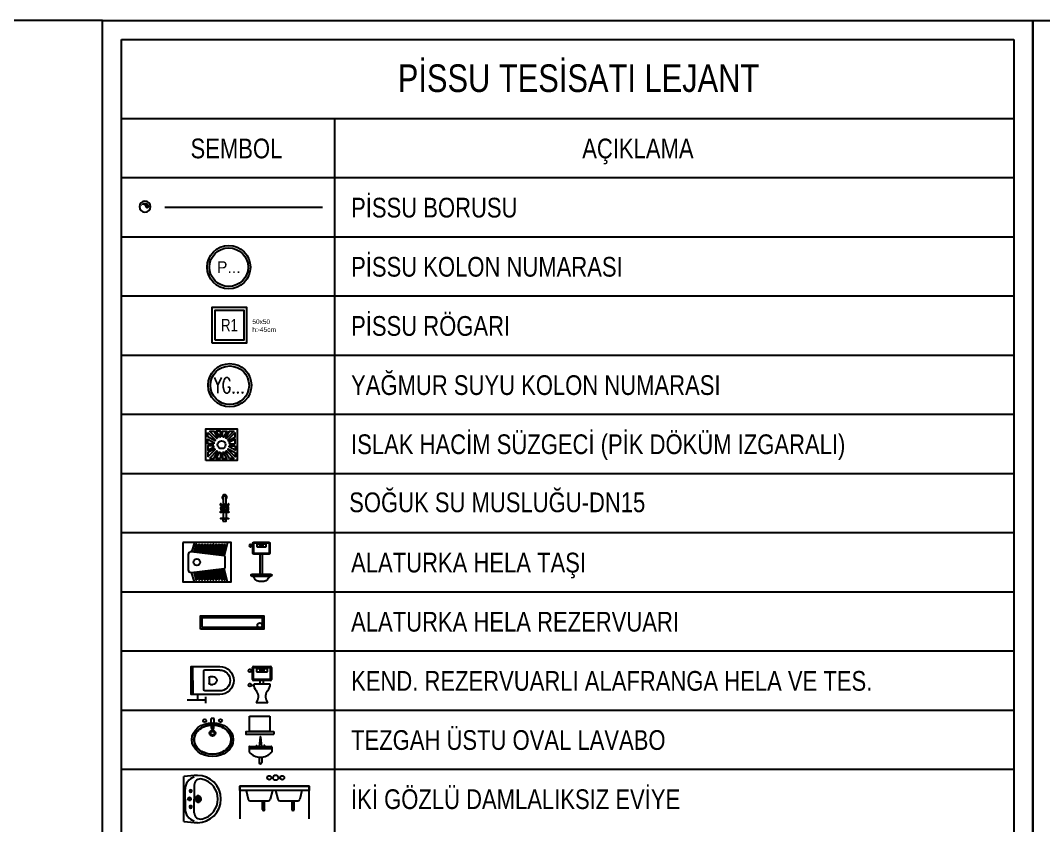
# Model space of a CAD drawing. Header units: centimetres. Extents: x -3962 to 30527, y -2 to 2802.
# Drawn here: x 26915.8 to 27328.6, y 1475.4 to 1800 of the extents above; entities that cross this region are included whole.
import ezdxf
from ezdxf.enums import TextEntityAlignment as Align

# ---------------------------------------------------------------- set-up
doc = ezdxf.new("R2010")
doc.units = ezdxf.units.CM
doc.linetypes.add('DASHED', pattern=[18, 12, -6])
doc.linetypes.add('PISSU HATTI', pattern=[26, 20, -6])
for name, color, linetype in [('MD-YUK-BIRIMI', 7, 'Continuous'), ('MEP-M-TEFRİŞ', 8, 'CONTINUOUS'), ('MEP-T-CİHAZ', 111, 'CONTINUOUS'), ('MEP-T-TEMİZ SU KOLON', 241, 'CONTINUOUS'), ('MEP-T-ÇAP', 41, 'CONTINUOUS'), ('MTY-CİHAZ', 135, 'CONTINUOUS'), ('MTY-PISSU-BORU-TAVANDAN', 6, 'PISSU HATTI'), ('MTY-PISSU-KOLON', 211, 'DASHED'), ('MTY-PISSU-KOLONNO', 211, 'CONTINUOUS'), ('MTY-ROGAR', 5, 'CONTINUOUS'), ('MTY-TEFRIS', 15, 'CONTINUOUS'), ('MTY-VANA', 1, 'CONTINUOUS'), ('MTY-YAGMURSU-KOLON NO', 7, 'CONTINUOUS'), ('ROTAS-VANA', 1, 'CONTINUOUS')]:
    doc.layers.add(name, color=color, linetype=linetype)
doc.layers.add('Renkli Tarama', color=7, linetype='CONTINUOUS', lineweight=0)
doc.styles.add('CAP', font='wturkce.SHX', dxfattribs={"width": 0.65})
doc.styles.add('MENFEZ', font='romanstw.shx')
doc.styles.add('TSIMPLEX', font='arial.ttf', dxfattribs={"width": 0.7})
doc.styles.add('ÇAP', font='arial.ttf')

# ---------------------------------------------------------------- blocks, each defined once
blk = doc.blocks.new('std_hela-taşı_plan')
at = {"layer": 'MEP-M-TEFRİŞ'}
for p, q in [((-25, -25), (-13, -21.3)), ((25, -25), (13, -21.3)), ((-25, -67), (-8.2, -62.6)), ((25, -67), (8.1, -62.6))]:
    blk.add_line(p, q, dxfattribs=at)
blk.add_lwpolyline([(25, -10), (-25, -10), (-25, -71.5), (25, -71.5)], close=True, dxfattribs=at)
for points in [[(-12.7, -24.1), (-21.9, -26.5, 1), (-21.6, -28), (-12.5, -25.6)], [(12.4, -25.6), (21.6, -28, 1), (21.9, -26.5), (12.6, -24.1)], [(-12.2, -27.6), (-21.9, -30.1, 1), (-21.6, -31.6), (-12.1, -29.1)], [(-11.8, -31.1), (-21.9, -33.7, 1), (-21.6, -35.2), (-11.7, -32.6)], [(-11.4, -34.6), (-21.9, -37.4, 1), (-21.6, -38.8), (-11.2, -36.1)], [(-11, -38.2), (-21.9, -41, 1), (-21.6, -42.4), (-10.8, -39.7)], [(11, -38.1), (21.9, -41, -1), (21.6, -42.4), (10.8, -39.6)], [(11.4, -34.6), (21.9, -37.4, -1), (21.6, -38.8), (11.2, -36.1)], [(11.8, -31.1), (21.9, -33.7, -1), (21.6, -35.2), (11.6, -32.6)], [(12.2, -27.6), (21.9, -30.1, -1), (21.6, -31.6), (12, -29.1)], [(-10.6, -41.7), (-21.9, -44.6, 1), (-21.6, -46), (-10.4, -43.2)], [(-10.2, -45.2), (-21.9, -48.2, 1), (-21.6, -49.7), (-10, -46.7)], [(-9.8, -48.7), (-21.9, -51.8, 1), (-21.6, -53.3), (-9.6, -50.2)], [(9.7, -48.7), (21.9, -51.8, -1), (21.6, -53.3), (9.6, -50.2)], [(10, -46.7), (21.6, -49.7, 1), (21.9, -48.2), (10.2, -45.2)], [(10.6, -41.7), (21.9, -44.6, -1), (21.6, -46), (10.4, -43.2)], [(-9.4, -52.2), (-21.9, -55.4, 1), (-21.6, -56.9), (-9.2, -53.7)], [(-9, -55.7), (-21.9, -59.1, 1), (-21.6, -60.5), (-8.8, -57.2)], [(-8.6, -59), (-22, -62.4, 1), (-21.6, -63.9), (-8.4, -60.5)], [(8.6, -59), (22, -62.4, -1), (21.6, -63.9), (8.4, -60.5)], [(8.9, -55.7), (21.9, -59.1, -1), (21.6, -60.5), (8.7, -57.2)], [(9.3, -52.2), (21.9, -55.4, -1), (21.6, -56.9), (9.2, -53.7)]]:
    blk.add_lwpolyline(points, format="xyb", dxfattribs=at)
blk.add_lwpolyline([(-9.6, -16.9, 0.44876), (-13, -20.8), (-8.2, -62.6, 0.380491), (-6.7, -63.9), (6.7, -63.9, 0.380491), (8.2, -62.6), (13, -20.8, 0.44876), (9.6, -16.9)], format="xyb", close=True, dxfattribs=at)
blk.add_circle((0, -27.9), 4.25, dxfattribs=at)
blk = doc.blocks.new('std_klozet_plan')
at = {"layer": 'MEP-M-TEFRİŞ'}
for p, q in [((0, -2.2), (-17.8, -2.2)), ((0, -2.2), (17.8, -2.2)), ((-13.3, -17.5), (-13.3, -36.3)), ((0, -16), (-11.8, -16)), ((-5, -24.5), (-5, -27.4)), ((-3.5, -23), (3.5, -23, 0)), ((-3.5, -23), (3.5, -23)), ((11.8, -16), (0, -16)), ((5, -24.5), (5, -27.4)), ((13.3, -36.3), (13.3, -17.5))]:
    blk.add_line(p, q, dxfattribs=at)
blk.add_lwpolyline([(0, -54), (0, -54, 0.414367), (17.8, -36.2), (17.8, -0.5, 0.414051), (17.3, 0), (0, 0), (-17.3, 0, 0.414051), (-17.8, -0.5), (-17.8, -36.2, 0.414367), (0, -54)], format="xyb", dxfattribs=at)
for centre, radius, start, end in [((-11.8, -17.5), 1.5, 90, 179.9713), ((-3.5, -24.5, 0), 1.5, 90, 180), ((3.5, -24.5), 1.5, 0, 90), ((11.8, -17.5), 1.5, 0.0287, 90), ((0, -36.3), 13.2, 179.9399, 225.0148), ((0, -27.4), 4.99, 180, 0), ((0, -36.3), 13.2, 314.9852, 0.0601), ((0, -36.3), 13.2, 225.0148, 270.0614), ((0, -36.3), 13.2, 269.9386, 314.9852)]:
    blk.add_arc(centre, radius, start, end, dxfattribs=at)
blk = doc.blocks.new('std_tezgah-altı-lavabo-1_plan')
at = {"layer": 'MEP-M-TEFRİŞ'}
for p, q in [((2, -4), (-2, -4)), ((-2, -14.5), (-2, -4)), ((2, -14.5), (2, -4)), ((-2, -13.5), (2, -13.5)), ((-2, -14.5), (2, -14.5))]:
    blk.add_line(p, q, dxfattribs=at)
for centre, radius in [((-10, -7), 2), ((10, -7), 2), ((0, -22.9), 3.7), ((0, -22.9), 2.3), ((0, -15.9), 0.9)]:
    blk.add_circle(centre, radius, dxfattribs=at)
blk.add_arc((0, -15.9), 1.8, 132.3158, 47.6842, dxfattribs=at)
for major_axis, ratio in [((26.3, 0), 0.81749), ((23.6, 0), 0.805085)]:
    blk.add_ellipse((0, -31), major_axis=major_axis, ratio=ratio, dxfattribs=at)
blk.add_open_spline([(23.1, -31), (23.1, -29.8), (23, -28.6), (22.2, -25.6), (21.4, -23.8), (19.2, -20.5), (17.8, -19), (14.4, -16.4), (12.4, -15.3), (8.2, -13.6), (5.9, -13), (1.2, -12.4), (-1.2, -12.4), (-5.8, -13), (-8.1, -13.6), (-12.4, -15.3), (-14.3, -16.4), (-17.7, -19), (-19.2, -20.5), (-21.4, -23.8), (-22.2, -25.6), (-23.1, -29.3), (-23.2, -31.2), (-22.7, -34.9), (-22.1, -36.7), (-20.2, -40.2), (-18.9, -41.8), (-15.8, -44.6), (-14, -45.8), (-9.9, -47.8), (-7.7, -48.5), (-3.1, -49.4), (-0.7, -49.6), (4, -49.3), (6.3, -48.9), (10.7, -47.5), (12.8, -46.5), (16.4, -44.1), (18, -42.7), (20.6, -39.6), (21.6, -37.8), (22.8, -34.4), (23.1, -32.7), (23.1, -31)], degree=3, knots=[0, 0, 0, 0, 0.192692, 0.192692, 0.498669, 0.498669, 0.804645, 0.804645, 1.110622, 1.110622, 1.416599, 1.416599, 1.722576, 1.722576, 2.028552, 2.028552, 2.334529, 2.334529, 2.640506, 2.640506, 2.946483, 2.946483, 3.252459, 3.252459, 3.558436, 3.558436, 3.864413, 3.864413, 4.17039, 4.17039, 4.476366, 4.476366, 4.782343, 4.782343, 5.08832, 5.08832, 5.394297, 5.394297, 5.700273, 5.700273, 6.00625, 6.00625, 6.283185, 6.283185, 6.283185, 6.283185], dxfattribs=at)
blk = doc.blocks.new('A$C24A02FC0')
for p, q in [((-24.3, 72), (-21.1, 72)), ((-21.1, 52.6), (-21.1, 79)), ((-18.9, 52.6), (-18.9, 79)), ((-18.5, 81.6), (18.5, 81.6)), ((-18.5, 79.5), (18.5, 79.5)), ((12.4, 76.4), (-12.4, 76.4)), ((-12.4, 76.4), (-12.4, 69.4)), ((-12.4, 69.4), (12.4, 69.4)), ((4.9, 73.9), (-4.9, 73.9)), ((-4.9, 73.9), (-4.9, 71.6)), ((-4.9, 71.6), (4.9, 71.6)), ((4.9, 71.6), (4.9, 73.9)), ((12.4, 69.4), (12.4, 76.4)), ((18.9, 79), (18.9, 52.6)), ((18.9, 52.6), (18.9, 79)), ((21.1, 79), (21.1, 52.6)), ((18.5, 52.2), (-18.5, 52.2)), ((18.5, 50), (-18.5, 50)), ((-3.7, 42), (-3.7, 50)), ((3.7, 42), (3.7, 50)), ((-24.3, 40), (-18.3, 40)), ((18.4, 42), (-18.4, 42)), ((13.1, 0), (-13.1, 0))]:
    blk.add_line(p, q)
for centre in [(-27.5, 72), (-27.5, 40)]:
    blk.add_circle(centre, 3.24)
for centre, radius, start, end in [((-18.5, 79), 2.59, 90, 180), ((-18.5, 79), 0.432, 90, 180), ((18.5, 79), 2.59, 0, 90), ((18.5, 79), 0.432, 0, 90), ((-18.5, 52.6), 2.59, 180, 270), ((-18.5, 52.6), 0.432, 180, 270), ((18.5, 52.6), 0.432, 270, 360), ((18.5, 52.6), 2.59, 270, 360), ((1.9, 41.3), 20.3, 178.1304, 221.5765), ((-29, 14), 21, 330.3391, 41.5765), ((29, 14), 21, 138.4235, 209.6609), ((-1.9, 41.3), 20.3, 318.4235, 1.8696), ((-36.7, 18.4), 29.9, 322.125, 330.3391), ((36.7, 18.4), 29.9, 209.6609, 217.875)]:
    blk.add_arc(centre, radius, start, end)
blk = doc.blocks.new('A$C068F4ECE')
at = {"layer": 'MEP-T-CİHAZ'}
for p, q in [((6.1, 40.7), (6.1, 60.5)), ((6.1, 60.5), (31.9, 60.5)), ((31.9, 60.5), (31.9, 40.7)), ((1.2, 40.4), (1.2, 37.8)), ((1.6, 40.7), (36.4, 40.7)), ((31.9, 40.7), (6.1, 40.7)), ((36.7, 40.4), (36.7, 37.8)), ((1.6, 37.5), (36.4, 37.5)), ((19.4, 33.6), (18.4, 22)), ((19.4, 33.6), (19.4, 33)), ((20.1, 33.6), (20.1, 33)), ((20.1, 33.6), (21.2, 22)), ((5.4, 21.4), (5.4, 20.1)), ((5.4, 20.7), (5.4, 14.6)), ((6.1, 22), (33.5, 22)), ((6.1, 19.4), (33.5, 19.4)), ((14.2, 23.2), (15.4, 23.2)), ((14.2, 23.2), (14.2, 22)), ((15.4, 23.2), (15.4, 22)), ((24.3, 23.2), (24.3, 22)), ((25.5, 23.2), (24.3, 23.2)), ((25.5, 23.2), (25.5, 22)), ((34.2, 21.4), (34.2, 20.1)), ((34.2, 20.7), (34.2, 14.6)), ((18.1, 8.4), (18.1, 1.7)), ((21.5, 8.4), (21.5, 1.7))]:
    blk.add_line(p, q, dxfattribs=at)
for centre, major_axis, start_param, end_param in [((1.6, 40.4), (-0.228, 0.228), -0.785398, 0.785398), ((36.4, 40.4), (0.228, 0.228), 5.497787, 7.068583), ((1.6, 37.8), (0.228, 0.228), 2.356194, 3.926991), ((19.8, 33.6), (0.253, 0.253), 5.497787, 8.63938), ((19.8, 33), (-0.253, 0.253), 0.785398, 3.926991), ((36.4, 37.8), (-0.228, 0.228), 2.356194, 3.926991), ((6.1, 21.4), (-0.456, 0.456), -0.785398, 0.785398), ((6.1, 20.1), (0.456, 0.456), 2.356194, 3.926991), ((19.8, 28.2), (14, 14), 3.113732, 4.74025), ((33.5, 21.4), (-0.456, 0.456), 3.926991, 5.497787), ((33.5, 20.1), (0.456, 0.456), 3.926991, 5.497787), ((19.8, 1.7), (1.22, 1.22), 2.356194, 5.497787)]:
    blk.add_ellipse(centre, major_axis=major_axis, ratio=1, start_param=start_param, end_param=end_param, dxfattribs=at)
blk = doc.blocks.new('lavabo')
for p, q in [((-28.5, 0), (28.5, 0)), ((0, -1.5), (-12.5, -1.5)), ((-11.9, -8.5), (-10, -8.5)), ((-10, -6.7), (-10, -10.3)), ((-8.1, -8.5), (-10, -8.5)), ((0, -7), (-2.9, -7)), ((0, -1.5), (12.5, -1.5)), ((0, -3.9), (0, -9.8)), ((0, -3.9), (0, -9.8)), ((0, -7), (2.9, -7)), ((8.1, -8.5), (10, -8.5)), ((10, -6.7), (10, -10.3)), ((11.9, -8.5), (10, -8.5)), ((-17.5, -13), (0, -13)), ((0, -18), (-5.3, -18)), ((17.5, -13), (0, -13)), ((0, -13), (0, -22.8)), ((0, -13), (0, -22.8)), ((0, -18), (5.3, -18))]:
    blk.add_line(p, q)
for centre, major_axis, start_param, end_param in [((269.5, -34.9), (212.1, 212.1), 2.23974, 2.296634), ((-269.5, -34.9), (-212.1, 212.1), 3.986551, 4.043445), ((-12.5, -17.5), (-11.3, 11.3), -0.785398, 0.501209), ((-10, -8.5), (-1.06, 1.06), -0.785398, 2.356194), ((-10, -8.5), (-1.06, 1.06), 2.356194, 5.497787), ((0, -7), (-1.24, 1.24), -0.785398, 2.356194), ((0, -7), (-1.24, 1.24), 2.356194, 5.497787), ((10, -8.5), (-1.06, 1.06), -0.785398, 2.356194), ((10, -8.5), (-1.06, 1.06), 2.356194, 5.497787), ((12.5, -17.5), (11.3, 11.3), 5.781977, 7.068583), ((0, -17), (-21.2, 21.2), 0.785398, 2.356194), ((-17.5, -21), (5.66, 5.66), 0.785398, 2.580288), ((0, -17), (18.4, 18.4), 2.580288, 3.926991), ((0, -18), (2.65, 2.65), 0.785398, 3.926991), ((0, -18), (-1.63, 1.63), -0.785398, 2.356194), ((0, -18), (-2.65, 2.65), 2.356194, 5.497787), ((0, -18), (1.63, 1.63), 3.926991, 7.068583), ((0, -17), (21.2, 21.2), 3.926991, 5.497787), ((0, -17), (-18.4, 18.4), 2.356194, 3.702898), ((17.5, -21), (-5.66, 5.66), 3.702898, 5.497787)]:
    blk.add_ellipse(centre, major_axis=major_axis, ratio=1, start_param=start_param, end_param=end_param)
blk = doc.blocks.new('A$C68D76379')
at = {"layer": 'MEP-T-CİHAZ'}
for p, q in [((42.1, 52.1), (39.6, 52.1)), ((51, 52.1), (48.6, 52.1)), ((7.7, 35.8), (10.4, 24.7)), ((41.1, 35.8), (38.3, 24.7)), ((45.2, 35.8), (47.9, 24.7)), ((78.6, 35.8), (75.9, 24.7)), ((13.1, 22.9), (28.4, 22.9)), ((28.4, 11.9), (28.4, 22.9)), ((28.4, 22.9), (35.6, 22.9)), ((31.3, 11.9), (31.3, 22.9)), ((50.6, 22.9), (66, 22.9)), ((66, 11.9), (66, 22.9)), ((66, 22.9), (73.2, 22.9)), ((68.9, 11.9), (68.9, 22.9))]:
    blk.add_line(p, q, dxfattribs=at)
blk.add_lwpolyline([(87.7, 0), (87.7, 41.3), (0, 41.3), (0, 0)], dxfattribs=at)
blk.add_lwpolyline([(0, 41.3), (87.7, 41.3), (87.7, 35.8), (0, 35.8)], close=True, dxfattribs=at)
for centre, radius in [((37.1, 52.1), 2.56), ((45.3, 52.1), 3.25), ((53.6, 52.1), 2.56)]:
    blk.add_circle(centre, radius, dxfattribs=at)
for centre, radius, start, end in [((13.1, 25.8), 2.91, 201.8969, 270), ((35.6, 25.8), 2.91, 270, 338.1031), ((50.6, 25.8), 2.91, 201.8969, 270), ((73.2, 25.8), 2.91, 270, 338.1031), ((29.9, 11.9), 1.45, 180, 0), ((67.4, 11.9), 1.45, 180, 0)]:
    blk.add_arc(centre, radius, start, end, dxfattribs=at)
blk = doc.blocks.new('A$C7F1F09BD')
at = {"layer": 'MEP-T-CİHAZ'}
for points in [[(0, -17), (0, 0), (80, 0), (80, -17)], [(2, -15), (2, -2), (78, -2), (78, -15)]]:
    blk.add_lwpolyline(points, close=True, dxfattribs=at)
at = {"layer": 'MEP-T-CİHAZ', "ltscale": 5}
blk.add_circle((75, -12), 3, dxfattribs=at)
blk = doc.blocks.new('ALA TURKA')
at = {"layer": 'MEP-T-CİHAZ', "color": 252}
for p, q in [((-10.8, 26.8), (-10.8, 39.6)), ((-9.8, 26.8), (-9.8, 39.6)), ((-9.6, 40.9), (9.6, 40.9)), ((-9.6, 39.8), (9.6, 39.8)), ((9.8, 39.6), (9.8, 26.8)), ((10.8, 39.6), (10.8, 26.8)), ((-12.4, 36.2), (-10.8, 36.2)), ((9.6, 26.6), (-9.6, 26.6)), ((6, 38.3), (-6, 38.3)), ((-6, 38.3), (-6, 34.9)), ((-6, 34.9), (6, 34.9)), ((2.4, 37.1), (-2.4, 37.1)), ((-2.4, 37.1), (-2.4, 36)), ((-2.4, 36), (2.4, 36)), ((2.4, 36), (2.4, 37.1)), ((6, 34.9), (6, 38.3)), ((9.6, 25.5), (-9.6, 25.5)), ((-1.5, 0), (-1.5, 25.5)), ((1.5, 0), (1.5, 25.5)), ((-12, 0), (12, 0)), ((-12, -2.2), (12, -2.2))]:
    blk.add_line(p, q, dxfattribs=at)
at = {"layer": 'MEP-T-CİHAZ', "color": 252, "extrusion": (0, 0, -1)}
for centre, major_axis, start_param, end_param in [((-9.6, 39.6), (0.889, 0.889), 3.926991, 5.497787), ((-9.6, 39.6), (0.148, 0.148), 3.926991, 5.497787), ((9.6, 39.6), (0.889, 0.889), -0.785398, 0.785398), ((9.6, 39.6), (0.148, 0.148), -0.785398, 0.785398), ((-14, 36.2), (-1.11, 1.11), 5.497787, 11.780972), ((-9.6, 26.8), (-0.889, 0.889), 3.926991, 5.497787), ((-9.6, 26.8), (0.148, 0.148), 2.356194, 3.926991), ((9.6, 26.8), (-0.148, 0.148), 2.356194, 3.926991), ((9.6, 26.8), (-0.889, 0.889), 2.356194, 3.926991), ((-12, -1.1), (-0.772, 0.772), 3.926991, 7.068583), ((12, -1.1), (0.772, 0.772), -0.785398, 2.356194), ((-12.3, -5.4), (-2.28, 2.28), 0.875061, 1.963157), ((-1.6, -1), (-5.91, 5.91), 3.738266, 5.10475), ((1.6, -1), (5.91, 5.91), 1.178435, 2.544919), ((12.3, -5.4), (2.28, 2.28), 4.320028, 5.408124)]:
    blk.add_ellipse(centre, major_axis=major_axis, ratio=1, start_param=start_param, end_param=end_param, dxfattribs=at)
blk = doc.blocks.new('*U141')
at = {"layer": 'MTY-PISSU-KOLON', "linetype": 'Continuous', "lineweight": -3}
blk.add_hatch(color=256, dxfattribs=at).paths.add_polyline_path([(-2.73, -0.1, 0.848135), (-0.04, -0.1, -0.848135), (2.65, -0.1, 0.414214), (-0.04, 2.59, 0.414214)])
blk.add_circle((0, 0), 3.5, dxfattribs=at)
blk = doc.blocks.new('MTY-PIS SU KOLON NO0')
at = {"layer": 'MTY-PISSU-KOLONNO', "linetype": 'Continuous', "ltscale": 100}
blk.add_circle((0, 0), 27.5, dxfattribs=at)
at = {"layer": 'MTY-PISSU-KOLONNO', "color": 7, "linetype": 'Continuous', "ltscale": 100}
blk.add_circle((0, 0), 24.5, dxfattribs=at)
at = {"layer": 'MTY-PISSU-KOLONNO', "color": 0, "linetype": 'Continuous', "ltscale": 100}
blk.add_attdef('KNO', text='', height=15, dxfattribs=at).set_placement((0, 0, 0), align=Align.MIDDLE_CENTER)
blk = doc.blocks.new('MTY-ROGAR KAT')
at = {"layer": 'MTY-ROGAR', "lineweight": -3, "ltscale": 0.5}
blk.add_lwpolyline([(-44.5, 0), (44.5, 0), (44.5, 90), (-44.5, 90)], close=True, dxfattribs=at)
at = {"layer": 'MTY-ROGAR', "color": 2, "lineweight": -3, "ltscale": 0.5}
blk.add_lwpolyline([(-37, 7.5), (37, 7.5), (37, 82.5), (-37, 82.5)], close=True, dxfattribs=at)
at = {"layer": 'MTY-ROGAR', "lineweight": -3, "style": 'TSIMPLEX', "width": 0.755409}
blk.add_attdef('R', text='', height=31.5, dxfattribs=at).set_placement((0, 45), align=Align.MIDDLE_CENTER)
blk = doc.blocks.new('SUZGEC10')
at = {"layer": 'MTY-TEFRIS'}
blk.add_lwpolyline([(-5, -5), (-5, 5), (5, 5), (5, -5)], close=True, dxfattribs=at)
for points in [[(-4.33, 3.86), (-1.99, 1.52, 0.029484), (-2.15, 1.27), (-4.33, 2.48)], [(-3.86, 4.33), (-2.48, 4.33), (-1.27, 2.15, 0.029484), (-1.52, 1.99)], [(-0.65, 2.41, -0.032775), (-0.33, 2.48), (-0.33, 4.33), (-1.72, 4.33)], [(0.33, 2.48), (0.33, 4.33), (1.72, 4.33), (0.65, 2.41, 0.032775)], [(1.27, 2.15), (2.48, 4.33), (3.86, 4.33), (1.52, 1.99, 0.029484)], [(4.33, 3.86), (1.99, 1.52, -0.029484), (2.15, 1.27), (4.33, 2.48)], [(-2.48, 0.33), (-4.33, 0.33), (-4.33, 1.72), (-2.41, 0.65, 0.032775)], [(4.33, 0.33), (4.33, 1.72), (2.41, 0.65, -0.032775), (2.48, 0.33)], [(-2.48, -0.33), (-4.33, -0.33), (-4.33, -1.72), (-2.41, -0.65, -0.032775)], [(-4.33, -3.86), (-1.99, -1.52, -0.029484), (-2.15, -1.27), (-4.33, -2.48)], [(-3.86, -4.33), (-2.48, -4.33), (-1.27, -2.15, -0.029484), (-1.52, -1.99)], [(-0.33, -4.33), (-1.72, -4.33), (-0.65, -2.41, 0.032775), (-0.33, -2.48)], [(0.33, -2.48), (0.33, -4.33), (1.72, -4.33), (0.65, -2.41, -0.032775)], [(2.48, -4.33), (1.27, -2.15, 0.029484), (1.52, -1.99), (3.86, -4.33)], [(4.33, -2.48), (4.33, -3.86), (1.99, -1.52, 0.029484), (2.15, -1.27)], [(4.33, -0.33), (4.33, -1.72), (2.41, -0.65, 0.032775), (2.48, -0.33)]]:
    blk.add_lwpolyline(points, format="xyb", close=True, dxfattribs=at)
blk.add_circle((0, 0), 1.25, dxfattribs=at)
at = {"layer": 'MD-YUK-BIRIMI', "color": 6, "style": 'CAP', "flags": 1}
blk.add_attdef('PSCP', (4.29, 6.72), '', height=2.5, dxfattribs=at)
blk.add_attdef('PS', text='', height=2.5, dxfattribs=at).set_placement((0, 0), align=Align.CENTER)
blk = doc.blocks.new('MTY-YAGMUR KOLON NO')
at = {"layer": 'MTY-YAGMURSU-KOLON NO', "linetype": 'Continuous', "ltscale": 100}
blk.add_circle((0, 0), 27.5, dxfattribs=at)
at = {"layer": 'MTY-YAGMURSU-KOLON NO', "color": 7, "linetype": 'Continuous', "ltscale": 100}
blk.add_circle((0, 0), 24.5, dxfattribs=at)
at = {"layer": 'MTY-YAGMURSU-KOLON NO', "color": 0, "linetype": 'Continuous', "ltscale": 100, "style": 'MENFEZ', "width": 0.65}
blk.add_attdef('KNO', text='', height=20, dxfattribs=at).set_placement((-20, -10.1, 0), (19, -10.1, 0), align=Align.FIT)
blk = doc.blocks.new('1-2 MUSLUK1')
at = {"layer": 'MTY-TEFRIS'}
blk.add_lwpolyline([(0.99, 9.03), (0.99, 13.73, 1), (-1.01, 13.73), (-1.01, 9.03)], format="xyb", dxfattribs=at)
for points in [[(-1.95, 8.16, 0.414214), (-1.51, 8.16), (-1.44, 8.23, 0.414214), (-1.44, 8.67), (-2.18, 9.4, 0.414214), (-2.62, 9.4), (-2.68, 9.34, 0.414214), (-2.68, 8.9)], [(1.43, 8.67, 0.414214), (1.43, 8.23), (1.49, 8.16, 0.414214), (1.93, 8.16), (2.67, 8.9, 0.414214), (2.67, 9.34), (2.6, 9.4, 0.414214), (2.16, 9.4)], [(-1.95, 5.29, -0.414214), (-1.51, 5.29), (-1.44, 5.22, -0.414214), (-1.44, 4.78), (-2.18, 4.05, -0.414214), (-2.62, 4.05), (-2.68, 4.11, -0.414214), (-2.68, 4.55)], [(1.43, 4.78, -0.414214), (1.43, 5.22), (1.49, 5.29, -0.414214), (1.93, 5.29), (2.67, 4.55, -0.414214), (2.67, 4.11), (2.6, 4.05, -0.414214), (2.16, 4.05)]]:
    blk.add_lwpolyline(points, format="xyb", close=True, dxfattribs=at)
for points in [[(-1.55, 8.12), (-1.17, 7.74)], [(-1.4, 8.27), (-1.02, 7.89)], [(1.39, 8.27), (1, 7.89)], [(1.54, 8.12), (1.15, 7.74)], [(-1.55, 5.33), (-1.17, 5.71)], [(-1.4, 5.18), (-1.02, 5.56)], [(-1.01, 4.42), (-1.01, 0.42)], [(0.99, 4.42), (0.99, 0.42)], [(1.39, 5.18), (1, 5.56)], [(1.54, 5.33), (1.15, 5.71)], [(-0.99, 0), (-0.99, -0.13)], [(0.99, 0), (0.99, -0.13)]]:
    blk.add_lwpolyline(points, dxfattribs=at)
for points in [[(2.47, 0.42), (2.47, 0), (-2.47, 0), (-2.47, 0.42)], [(-1.05, -1.53), (1.05, -1.53), (1.05, -0.13), (-1.05, -0.13)]]:
    blk.add_lwpolyline(points, close=True, dxfattribs=at)
for radius in [1.54, 0.581]:
    blk.add_circle((-0.01, 6.72), radius, dxfattribs=at)
for centre, radius, start, end in [((-0.01, 13.73), 1.5, 311.7704, 228.22972), ((-0.01, 6.72), 2.51, 143.13402, 216.86567), ((-0.01, 6.72), 2.51, 53.13416, 126.86603), ((-0.01, 6.72), 2.51, 323.13387, 36.86588), ((-0.01, 6.72), 2.51, 233.13424, 306.86588)]:
    blk.add_arc(centre, radius, start, end, dxfattribs=at)
at = {"layer": 'MD-YUK-BIRIMI', "color": 3, "style": 'CAP', "flags": 1}
blk.add_attdef('SO', text='', height=2.5, dxfattribs=at).set_placement((0, 0), align=Align.CENTER)
blk.add_attdef('SOCP', (1.26, -2.87), '', height=2.5, dxfattribs=at)
blk = doc.blocks.new('SIHHİ DETAYLAR')
at = {"layer": 'MEP-T-CİHAZ', "color": 8}
for p, q in [((447.2, 1228.2), (447.2, 1225.94)), ((450.38, 1227.21), (450.38, 1224.67)), ((450.38, 1225.94), (443.06, 1225.94))]:
    blk.add_line(p, q, dxfattribs=at)
at = {"layer": 'MTY-CİHAZ'}
for p, q in [((416.6, 983.36), (416.6, 1492.28)), ((416.6, 1492.28), (776.63, 1492.28)), ((776.63, 1492.28), (776.63, 983.36)), ((416.6, 1460.47), (776.63, 1460.47)), ((502.48, 1460.47), (502.48, 983.36)), ((416.6, 1436.62), (776.63, 1436.62)), ((416.6, 1412.76), (776.63, 1412.76)), ((416.6, 1388.91), (776.63, 1388.91)), ((416.6, 1365.05), (776.63, 1365.05)), ((416.6, 1341.2), (776.63, 1341.2)), ((416.6, 1317.34), (776.63, 1317.34)), ((416.6, 1293.49), (776.63, 1293.49)), ((416.6, 1269.63), (776.63, 1269.63)), ((416.6, 1245.77), (776.63, 1245.77)), ((416.6, 1221.92), (776.63, 1221.92)), ((416.6, 1198.06), (776.63, 1198.06))]:
    blk.add_line(p, q, dxfattribs=at)
for points in [[(0, 0), (408.88, 0), (408.88, 1500), (0, 1500)], [(408.88, 1500), (784.35, 1500), (784.35, 864.32), (408.88, 864.32)], [(784.35, 1500), (1998.61, 1500), (1998.61, 0), (784.35, 0)]]:
    blk.add_lwpolyline(points, close=True, dxfattribs=at)
at = {"layer": 'MTY-PISSU-BORU-TAVANDAN', "ltscale": 50}
blk.add_line((434.09, 1424.69), (497.71, 1424.69), dxfattribs=at)
at = {"color": 5, "xscale": -0.6361455889468906, "yscale": 0.6361455889468906, "zscale": 0.6361455889468906}
blk.add_blockref('*U141', (426.02, 1424.94), dxfattribs=at)
at = {"xscale": 0.3180727944734452, "yscale": 0.3180727944734452, "zscale": 0.3180727944734452}
blk.add_blockref('MTY-PIS SU KOLON NO0', (459.83, 1400.52), dxfattribs=at).add_auto_attribs({'KNO': 'P...'})
at = {"layer": 'MEP-T-CİHAZ', "yscale": 0.3180727944734452, "zscale": 0.3180727944734452}
for name, p, xscale, rotation in [('std_hela-taşı_plan', (438.07, 1281.56), 0.3180727944734452, 90), ('std_klozet_plan', (444.66, 1233.85), -0.3180727944734452, 89.99999999999991), ('lavabo', (441.75, 1186.04), 0.3180727944734452, 90)]:
    blk.add_blockref(name, p, dxfattribs=dict(at, xscale=xscale, rotation=rotation))
at = {"layer": 'MEP-T-CİHAZ'}
for name, p, xscale, yscale, zscale in [('ALA TURKA', (473, 1276.65), 0.3180727944734452, 0.3180727944734452, 0.3180727944734452), ('A$C24A02FC0', (473.23, 1224.79), 0.1801380359731211, 0.1801380359731211, 0.1801380359731211), ('std_tezgah-altı-lavabo-1_plan', (453.3, 1219.85), 0.3180727944734452, 0.3180727944734452, 0.3180727944734452), ('A$C068F4ECE', (466.31, 1200.27), 0.3180727944734452, 0.3180727944734452, 0.3180727944734452), ('A$C68D76379', (464.36, 1178.07), 0.3180727944734452, 0.3180727944734452, 0.3180727944734452)]:
    blk.add_blockref(name, p, dxfattribs=dict(at, xscale=xscale, yscale=yscale, zscale=zscale))
at = {"layer": 'MEP-T-TEMİZ SU KOLON', "color": 64, "xscale": 0.3180727944734452, "yscale": 0.3180727944734452, "zscale": 0.3180727944734452}
blk.add_blockref('A$C7F1F09BD', (448.48, 1259.94), dxfattribs=at)
at = {"layer": 'MTY-TEFRIS'}
for name, p, xscale, yscale, zscale in [('SUZGEC10', (456.92, 1328.92), 1.272291177893781, 1.272291177893781, 1.272291177893781), ('1-2 MUSLUK1', (458.16, 1299.01), 0.6361455889468906, 0.6361455889468906, 0.6361455889468906)]:
    blk.add_blockref(name, p, dxfattribs=dict(at, xscale=xscale, yscale=yscale, zscale=zscale))
at = {"layer": 'MTY-VANA'}
for name, p, xscale, yscale, zscale, values in [('MTY-ROGAR KAT', (460.11, 1369.98, 0), 0.1588608845555543, 0.1588608845555543, 0.1588608845555543, {'R': 'R1'}), ('MTY-YAGMUR KOLON NO', (460.21, 1352.88), 0.3180727944734452, 0.3180727944734452, 0.3180727944734452, {'KNO': 'YG...'})]:
    blk.add_blockref(name, p, dxfattribs=dict(at, xscale=xscale, yscale=yscale, zscale=zscale)).add_auto_attribs(values)
at = {"layer": 'MEP-T-ÇAP', "style": 'ÇAP', "width": 0.8}
for s, height, p in [('SEMBOL', 7.952, (444.4, 1444.41)), ('AÇIKLAMA', 7.952, (602.47, 1444.41)), ('PİSSU BORUSU', 7.9518, (509.19, 1420.55)), ('PİSSU KOLON NUMARASI', 7.9518, (509.19, 1396.7)), ('PİSSU RÖGARI', 7.9518, (509.19, 1372.84)), ('YAĞMUR SUYU KOLON NUMARASI ', 7.9518, (509.19, 1348.98)), ('ISLAK HACİM SÜZGECİ (PİK DÖKÜM IZGARALI)', 7.9518, (509.19, 1325.13)), ('SOĞUK SU MUSLUĞU-DN15', 7.9518, (508.43, 1301.71)), ('ALATURKA HELA TAŞI', 7.9518, (509.19, 1277.42)), ('ALATURKA HELA REZERVUARI', 7.9518, (509.19, 1253.56)), ('KEND. REZERVUARLI ALAFRANGA HELA VE TES.', 7.9518, (509.19, 1229.71)), ('TEZGAH ÜSTU OVAL LAVABO', 7.9518, (509.19, 1205.85)), ('İKİ GÖZLÜ DAMLALIKSIZ EVİYE', 7.9518, (509.19, 1182))]:
    blk.add_text(s, height=height, dxfattribs=at).set_placement(p)
at = {"layer": 'MTY-CİHAZ', "color": 41, "style": 'ÇAP', "width": 0.8}
blk.add_text('PİSSU TESİSATI LEJANT', height=11.1325, dxfattribs=at).set_placement((528.05, 1471.16))
at = {"layer": 'MTY-VANA', "color": 5, "insert": (469.36, 1379.49), "char_height": 1.906, "width": 73.1474, "attachment_point": 1}
blk.add_mtext('50x50\\Ph:-45cm', dxfattribs=at)
blk = doc.blocks.new('MTY-SIHHİ DETAYLAR')
at = {"layer": 'Renkli Tarama'}
blk.add_blockref('SIHHİ DETAYLAR', (257713.28, -444848.48), dxfattribs=at)

msp = doc.modelspace()

# ---------------------------------------------------------------- block references
at = {"layer": 'ROTAS-VANA'}
msp.add_blockref('MTY-SIHHİ DETAYLAR', (-231173.28, 445148.48), dxfattribs=at)

doc.saveas('drawing.dxf')
